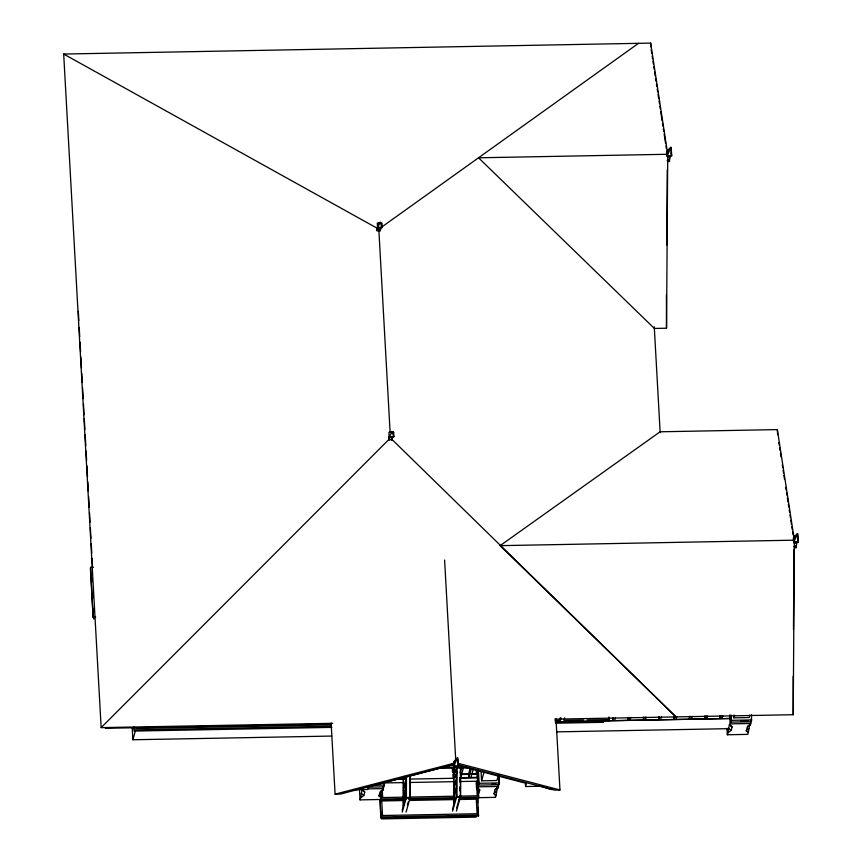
<?xml version="1.0" encoding="UTF-8"?>
<svg xmlns="http://www.w3.org/2000/svg" width="862" height="862" viewBox="0 0 862 862"><rect width="100%" height="100%" fill="white"/><g stroke="black" fill="none" stroke-linecap="round" stroke-linejoin="round"><path stroke-width="1.29" d="M403.265 806.239L403.319 776.457M403.427 805.69L403.47 777.201M406.282 776.026L406.25 798.083L410.086 798.007L410.118 775.951M402.263 812.09L406.411 797.533L406.444 776.436M406.088 812.026L410.237 797.458L410.28 775.046M453.606 805.302L453.649 777.308M453.768 804.752L453.811 776.759L455.858 776.716L455.858 774.529M456.634 769.895L456.591 797.145L460.427 797.07L460.47 767.223M452.604 811.153L456.752 796.596L456.795 767.589M456.429 811.088L460.577 796.52L460.631 767.514M666.412 294.545L666.52 328.217L654.366 328.444L478.529 157.789L667.738 154.266M666.757 244.97L667.285 169.922M666.52 328.217L667.727 155.602M793.159 676.271L793.212 714.717L554.826 719.167M793.471 629.497L794.01 549.32M793.212 714.717L794.387 541.508M381.015 797.609L381.381 793.46L378.957 795.928L381.015 797.609L380.476 799.494L360.036 799.882L359.465 789.527M496.016 795.464L497.546 787.2L498.182 787.836L495.122 789.667L493.948 793.783L496.016 795.464L495.478 797.35L477.591 797.684M748.313 732.484L749.843 724.22L750.49 724.856L747.419 726.688L746.244 730.804L748.313 732.484L747.774 734.37L727.334 734.758L726.968 728.293M476.287 773.031L476.567 769.874M360.575 797.996L362.115 789.7L364.798 792.07L363.829 795.507L360.575 797.996L360.036 799.882M727.873 732.872L729.403 724.576L732.097 726.946L731.116 730.383L727.873 732.872L727.334 734.758M93.247 567.304L90.618 567.347L90.37 568.198L93.107 617.311L95.736 617.257M93.107 617.311L90.618 567.347M94.594 616.502L93.872 619.056L93.721 616.416M331.848 727.377L134.321 731.062L134.504 727.183M331.741 736.062L132.867 739.768L135.409 730.857M376.931 227.967L377.103 230.994M378.256 224.023L378.601 222.816M377.642 228.085L377.75 230.046L379.883 229.788L377.75 230.046M377.33 230.326L377.836 225.025L377.33 230.326L380.422 230.262L381.09 227.902L377.998 227.967M381.295 226.717L381.64 225.499M380.293 230.941L377.211 230.596M388.568 437.131L388.74 440.17M388.967 439.491L389.635 437.131L392.738 437.077L392.059 439.437L388.967 439.491L388.805 436.56M391.941 440.116L391.898 436.495M364.798 792.07L362.751 790.368L363.139 788.978M378.957 795.928L380.131 791.812L383.191 789.98L383.439 786.004M384.452 782.47L384.075 786.866L367.471 787.178M403.728 799.462L380.993 799.882L380.788 790.971M380.832 817.833L380.11 799.527L380.832 817.833L478.453 816.012L477.72 797.706L477.699 802.587M403.448 788.191L406.282 778.257M406.282 780.584L403.448 790.529L406.002 790.476M403.438 796.984L406.271 787.038M406.261 789.376L403.438 799.311L405.991 799.268M402.155 810.151L406.25 795.745M407.349 805.28L408.372 801.682M409.062 799.279L410.086 795.68M453.692 765.305L453.218 770.499L456.31 770.434L457.28 767.061M454.576 762.698L455.33 760.025M453.509 768.354L453.617 770.316L455.675 770.283M452.916 771.447L452.906 767.827L452.916 771.447L456.278 770.8L453.078 770.865M453.218 770.499L454.177 767.115L466.633 766.975M453.444 770.897L453.703 769.992M454.36 770.477L453.175 774.647L453.369 778.289L409.525 779.097M453.369 778.289L456.806 766.307L454.748 766.35L456.731 766.577M455.696 777.265L455.858 776.716M455.901 776.543L457.302 771.619M453.789 787.254L456.623 777.308M456.623 779.647L453.789 789.592L456.343 789.538M460.017 772.794L461.418 767.88M453.778 796.046L456.612 786.101M456.601 788.439L453.778 798.374L456.332 798.331M459.748 779.722L460.459 777.244M460.664 777.675L463.465 767.837M459.748 782.06L460.448 779.571M452.496 809.213L456.591 794.807M459.737 788.514L460.448 786.025M459.726 790.853L460.437 788.364M456.666 807.942L460.427 794.742M470.038 768.969L468.637 773.882L468.842 777.524L471.298 768.915M470.889 777.481L473.335 768.882M471.859 774.302L477.332 773.72L461.31 774.022M476.18 782.082L476.427 781.231L460.448 781.532M477.397 777.836L477.332 773.72M478.819 793.363L479.8 789.926L477.742 788.213L477.203 770.014M499.152 775.153L499.076 784.722L478.625 785.099L479.143 783.289L478.421 770.359M498.365 775.38L496.9 780.53L481.567 780.821L484.132 771.802M459.888 798.417L478.604 798.061L478.399 789.15M667.403 153.231L667.662 152.315M667.921 151.432L668.427 149.643M667.942 155.58L667.759 156.237L669.828 156.194L670.011 155.537M668.319 161.463L668.772 159.901M670.959 154.115L671.466 152.337M669.203 161.011L669.365 160.429L667.231 160.461M498.182 787.836L498.441 783.86M541.282 786.241L525.529 786.532L526.413 783.418L457.884 765.488M555.02 720.578L560.354 720.47L561.076 717.927M564.653 717.863L563.931 720.406L583.606 720.039M603.4 720.858L729.898 718.499M608.82 720.751L609.014 716.99M613.442 717.755L612.742 720.212L612.602 717.787M614.789 720.169L615.49 717.712M628.775 717.464L628.075 719.921L627.935 717.496M630.822 717.421L630.122 719.889L629.982 717.464M644.108 717.173L643.408 719.641L643.267 717.216M646.144 717.141L645.444 719.598L645.315 717.173M659.441 716.893L658.74 719.35L658.6 716.925M660.777 719.317L661.477 716.85M674.774 716.602L674.073 719.07L673.933 716.645M676.11 719.027L676.81 716.57M690.106 716.322L689.406 718.779L689.266 716.354M691.443 718.746L692.143 716.279M705.439 716.031L704.739 718.499L704.599 716.063M707.476 715.999L706.775 718.455L706.646 716.031M720.772 715.751L720.072 718.208L719.932 715.783M722.809 715.708L722.108 718.165L721.979 715.74M732.097 726.946L730.039 725.244L729.931 714.803M751.599 714.76L751.373 721.742L730.933 722.119L731.159 715.148M749.929 714.986L749.197 717.561L733.864 717.841L734.596 715.266M794.57 537.78L795.076 535.992M794.462 541.411L794.204 542.327L797.102 542.273L797.361 541.358M795.217 546.971L795.507 545.926M795.852 547.359L796.014 546.777L793.88 546.81M750.49 724.856L750.737 720.88M666.951 155.947L671.175 147.283L671.67 155.86L666.951 155.947L666.692 151.464L670.658 147.294M453.854 766.329L457.56 757.676L458.584 766.243L453.854 766.329L453.606 761.846L457.56 757.676M793.6 542.295L797.824 533.632L798.32 542.209L793.6 542.295L793.352 537.813L797.307 533.643M377.534 227.654L380.293 222.353L382.017 223.086L382.265 227.568L377.534 227.654L377.287 223.172L380.293 222.353M389.182 436.829L392.458 431.506L393.654 432.25L393.902 436.743L389.182 436.829L388.934 432.347L391.93 431.517M495.122 789.667L497.546 787.2M493.948 793.783L496.372 791.316M747.419 726.688L749.035 725.039M746.244 730.804L748.669 728.336M667.533 152.94L650.659 43.1L63.68 54.047L101.156 727.625L389.473 438.909M380.982 227.59L638.494 43.326M500.111 545.657L660.109 431.787L777.341 429.599L794.387 540.172L500.111 545.657L675.98 716.904L391.391 438.887M343.011 792.9L346.761 791.564M331.127 723.024L335.092 794.171L453.283 763.42M453.994 764.475L368.408 786.747L367.621 789.484L355.866 789.7M454.188 764.465L340.404 794.064L335.092 794.171M452.313 768.214L452.528 771.943L456.451 771.878L456.31 769.389M670.679 147.79L671.67 155.86M667.554 155.979L670.442 155.925M667.274 156.733L670.367 156.679L669.408 160.063L667.339 160.095M380.325 222.838L382.265 227.568M378.224 227.406L381.123 227.352M391.962 432.013L393.902 436.743M391.294 432.293L393.654 432.25M390.13 436.635L392.188 436.603M388.859 439.771L392.048 439.706M797.339 534.138L798.32 542.209M793.924 543.082L797.016 543.028L796.057 546.411L793.988 546.443M101.156 727.625L332.7 723.315M105.369 728.304L331.31 724.091M136.11 728.39L330.792 724.759M587.184 719.975L609.165 719.565M555.3 721.753L730.707 718.488M134.655 729.877L330.836 726.213M555.828 722.022L603.82 721.128L603.486 722.313L555.494 723.207M731.439 720.32L751.89 719.932M740.523 721.235L748.194 721.095M730.437 723.854L750.877 723.477M556.992 731.86L727.797 728.681M457.593 758.172L458.584 766.243M451.623 764.314L453.918 764.271M454.349 766.749L457.248 766.695M442.411 767.417L453.175 767.223M438.111 768.408L454.263 768.107M456.957 768.064L469.068 767.837M452.528 771.943L456.451 771.878M461.181 774.496L469.187 774.345M394.99 778.903L404.332 778.731M460.179 777.686L477.526 777.362M394.861 779.377L404.235 779.205M459.963 778.16L478.399 777.815M384.538 782.944L403.179 782.599M409.838 782.481L453.789 781.662M371.813 785.293L384.592 785.056M479.143 783.289L499.583 782.911M492.051 784.14L495.887 784.075M368.257 788.881L383.59 788.59M478.141 786.834L498.581 786.446M553.447 789.398L550.893 789.441L540.927 786.252M556.001 718.822L559.966 789.969L554.643 790.077L458.056 764.799M403.998 797.156L382.685 797.555L382.243 789.614M409.321 797.059L453.261 796.229M459.92 796.111L477.236 795.788L476.427 781.231M406.411 797.533L410.237 797.458M456.752 796.596L460.577 796.52M381.23 799.031L403.966 798.611M409.321 798.514L453.444 797.684M460.125 797.565L478.852 797.21M409.073 799.365L453.207 798.535M404.353 800.529L381.715 800.949L382.534 815.506L477.074 813.739L476.266 799.182L458.961 799.505M409.687 800.432L453.627 799.613M381.079 816.982L478.69 815.161M476.115 817.133L381.564 818.9L381.198 812.284M794.484 547.855L796.197 547.844L796.057 545.355M458.487 763.42L559.966 789.969M63.68 54.047L377.631 228.484M728.422 728.002L731.116 730.383M479.8 789.926L477.106 787.556L477.742 788.213M361.135 793.126L363.829 795.507M382.545 789.344L383.191 789.98M729.403 724.576L730.039 725.244M362.115 789.7L362.751 790.368M778.839 442.551L779.248 445.18M779.657 447.809L780.067 450.449M780.466 453.078L781.08 457.032M782.297 464.93L782.696 467.56M783.105 470.199L783.515 472.829M783.914 475.468L784.528 479.412M785.745 487.31L786.155 489.95M786.553 492.579L786.963 495.219M787.372 497.848L787.976 501.803M788.385 504.432L788.795 507.071M789.193 509.701L789.603 512.33M790.012 514.97L790.411 517.599M790.82 520.239L791.435 524.182M791.833 526.822L792.243 529.451M792.652 532.08L793.051 534.72M651.144 49.468L651.747 53.433M652.157 56.073L652.566 58.713M652.965 61.364L653.374 64.003M653.784 66.643L654.183 69.294M654.592 71.934L655.206 75.899M655.605 78.539L656.014 81.179M656.424 83.829L656.822 86.469M657.232 89.109L657.641 91.76M658.04 94.4L658.654 98.365M659.064 101.005L659.462 103.645M659.872 106.295L660.281 108.935M660.68 111.575L662.102 120.831M662.512 123.471L662.921 126.111M663.32 128.761L663.729 131.401M664.139 134.041L665.561 143.297M665.96 145.937L666.369 148.576M777.341 429.599L777.621 434.642M751.233 719.156L751.373 721.742M733.713 715.201L733.864 717.841M730.567 715.654L730.933 722.119M669.332 157.768L669.548 161.496L667.834 161.506L667.759 160.235M650.659 43.1L650.864 46.882M654.269 326.763L660.163 432.67M560.214 717.884L560.354 720.47M525.389 784.108L525.529 786.532M498.645 776.953L499.076 784.722M495.327 794.764L495.478 797.35M481.05 771.555L481.567 780.821M477.763 769.583L478.625 785.099M478.162 790.001L478.604 798.061M476.988 770.563L477.192 774.195M478.001 807.953L478.453 816.012M476.255 783.407L476.557 788.698M444.598 560.041L455.729 760.058M455.998 769.357L456.106 771.382M454.673 770.617L454.737 771.889M453.304 774.173L453.509 777.804M378.806 229.141L390.13 432.595M380.541 791.822L380.993 799.882M380.454 799.052L380.605 801.703M134.095 727.032L134.321 731.062M132.198 727.743L132.867 739.768M78.323 311.301L78.851 320.707M79.218 327.42L79.746 336.827M80.047 342.192L80.565 351.599M80.866 356.976L81.459 367.718M81.761 373.095L82.289 382.502M82.58 387.868L83.183 398.621M83.485 403.987L84.077 414.741M84.304 418.77L84.896 429.513M85.198 434.89L85.801 445.632M86.103 451.009L86.62 460.416M86.922 465.782L87.515 476.535M87.816 481.901L88.344 491.308M88.635 496.684L89.239 507.427M89.54 512.804L90.057 522.2M90.359 527.576L90.952 538.319M91.253 543.696L91.781 553.102M92.083 558.479L92.6 567.875M91.587 578.1L91.814 582.066M92.471 593.95L92.697 597.916M93.279 608.486L93.505 612.451M794.602 541.929L794.408 542.586L796.477 542.543L796.66 541.886L794.602 541.929"/></g></svg>
